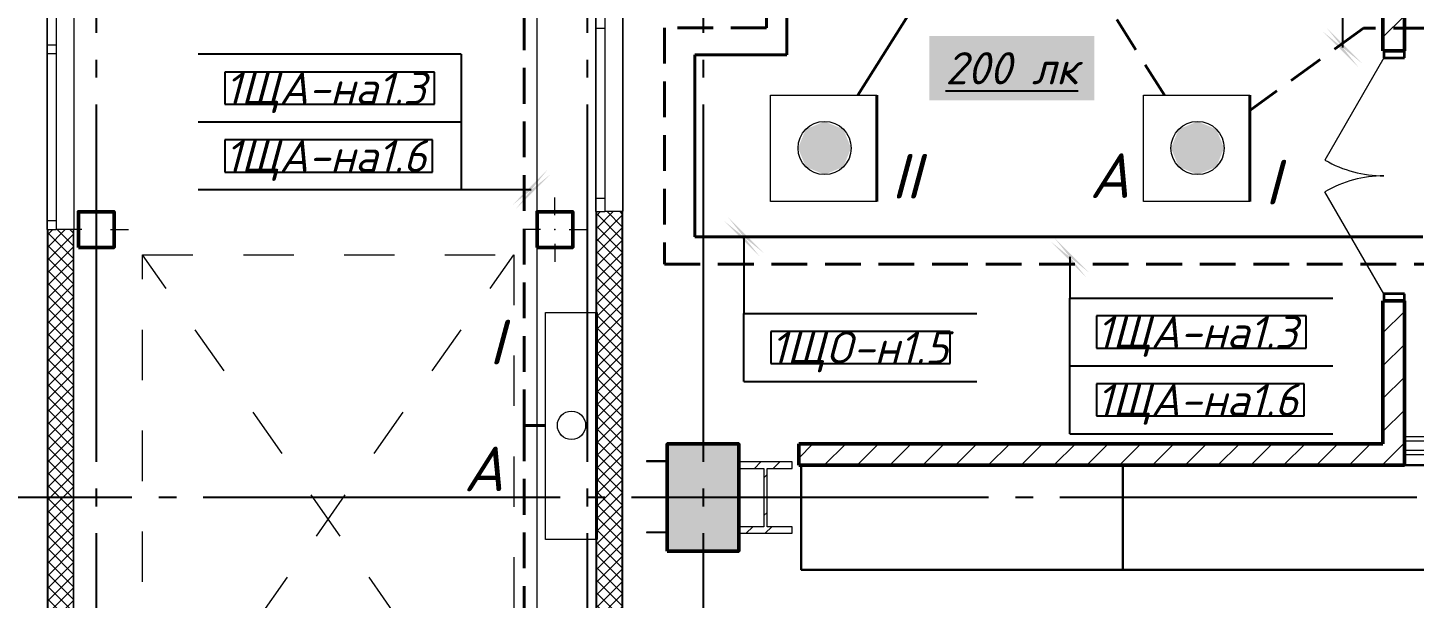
# Model space of a CAD drawing. Header units: millimetres. Extents: x 0 to 1293, y 0 to 420.
# Drawn here: x 60.3 to 138, y 184 to 215.9 of the extents above; entities that cross this region are included whole.
import ezdxf

# ---------------------------------------------------------------- set-up
doc = ezdxf.new("R2010")
doc.units = ezdxf.units.MM
for name, pattern in [('JIS_02_2.0', [3, 2, -1]), ('ГОСТ 2.303 5', [24, 20, -1.5, 1, -1.5]), ('СПКБ-0000-000-АР#001$0$Штриховая', [564.444447, 282.222223, -282.222223])]:
    doc.linetypes.add(name, pattern=pattern)
for name, color, linetype in [('@000', 7, 'Continuous'), ('Viewport1ForCustomObjects_0', 7, 'Continuous'), ('Viewport2ForCustomObjects_0', 7, 'Continuous'), ('СПКБ-0000-000-АР#001$0$Двери ArchiCAD', 7, 'Continuous'), ('СПКБ-0000-000-АР#001$0$Колонны новые', 7, 'Continuous'), ('СПКБ-0000-000-АР#001$0$Колонны существующие', 7, 'Continuous'), ('СПКБ-0000-000-АР#001$0$оборудование ТХ', 253, 'Continuous'), ('СПКБ-0000-000-АР#001$0$Окна ArchiCAD', 7, 'Continuous'), ('СПКБ-0000-000-АР#001$0$Перекрытие новые', 7, 'Continuous'), ('СПКБ-0000-000-АР#001$0$Стены', 7, 'Continuous'), ('Строительные оси', 7, 'Continuous'), ('ЭО_АВАРИЙНОЕ ОСВЕЩЕНИЕ', 7, 'Continuous'), ('ЭО_РАБОЧЕЕ ОСВЕЩЕНИЕ', 7, 'Continuous')]:
    doc.layers.add(name, color=color, linetype=linetype)
for name, color, linetype, lineweight, true_color in [('СПКБ-0000-000-АР#001$0$Двери ArchiCAD_Ном._пера__23', 7, 'Continuous', 35, 0xff6600), ('СПКБ-0000-000-АР#001$0$Двери ArchiCAD_Ном._пера__3', 7, 'Continuous', 18, 0xff6600), ('СПКБ-0000-000-АР#001$0$Двери ArchiCAD_Ном._пера__58', 7, 'Continuous', 50, 0xdf0000), ('СПКБ-0000-000-АР#001$0$Колонны новые_Ном._пера__108', 7, 'Continuous', 13, 0xfd8379), ('СПКБ-0000-000-АР#001$0$Колонны новые_Ном._пера__58', 7, 'Continuous', 50, 0xdf0000), ('СПКБ-0000-000-АР#001$0$Колонны существующие_Ном._пера__102', 7, 'Continuous', 13, 0xcccccc), ('СПКБ-0000-000-АР#001$0$Окна ArchiCAD_Ном._пера__68', 7, 'Continuous', 20, 0xfd4435), ('СПКБ-0000-000-АР#001$0$Стены_Ном._пера__161', 7, 'Continuous', 13, 0xe11606), ('СПКБ-0000-000-АР#001$0$Стены_Ном._пера__58', 7, 'Continuous', 50, 0xdf0000), ('СПКБ-0000-000-АР#001$0$Стены_Ном._пера__68', 7, 'Continuous', 20, 0xfd4435)]:
    doc.layers.add(name, color=color, linetype=linetype, lineweight=lineweight, true_color=true_color)
for name, color, linetype, lineweight in [('СПКБ-0000-000-АР#001$0$Колонны новые_Ном._пера__20', 1, 'Continuous', 20), ('СПКБ-0000-000-АР#001$0$Колонны существующие_Ном._пера__141', 7, 'Continuous', 50), ('СПКБ-0000-000-АР#001$0$Линии_Ном._пера__20', 1, 'Continuous', 20), ('СПКБ-0000-000-АР#001$0$Окна ArchiCAD_Ном._пера__6', 5, 'Continuous', 9), ('СПКБ-0000-000-АР#001$0$Перекрытие новые_Ном._пера__2', 8, 'Continuous', 15), ('СПКБ-0000-000-АР#001$0$Стены_Ном._пера__20', 1, 'Continuous', 20)]:
    doc.layers.add(name, color=color, linetype=linetype, lineweight=lineweight)
doc.styles.add('1.8', font='isocpeui.ttf', dxfattribs={"height": 1.8})
doc.styles.add('2.5', font='isocpeui.ttf')
doc.styles.add('CustomTextStyle167', font='isocpeui.ttf', dxfattribs={"height": 1.8})
doc.styles.add('CustomTextStyle226', font='isocpeui.ttf', dxfattribs={"height": 1.8})
doc.styles.add('CustomTextStyle227', font='isocpeui.ttf', dxfattribs={"height": 1.8})
doc.styles.add('CustomTextStyle228', font='isocpeui.ttf', dxfattribs={"height": 1.8})
doc.styles.add('CustomTextStyle229', font='isocpeui.ttf', dxfattribs={"height": 1.8})
pattern_1 = [(45, (0, 0), (-35.35534, 35.35534), []), (135, (0, 0), (35.35534, 35.35534), [])]
pattern_2 = [(45, (0, 0), (-91.9239, 91.9239), [])]
pattern_3 = [(0, (0, 0), (0, 75), [0, -75])]
pattern_4 = [(45, (0, 0), (-159.099, 159.099), []), (45, (-53.03, 53.03), (-159.099, 159.099), [])]

# ---------------------------------------------------------------- blocks, each defined once
blk = doc.blocks.new('СПКБ-0000-000-АР#001$0$Перекрытие_14', base_point=(-24406.7, 25286.1))
at = {"layer": 'СПКБ-0000-000-АР#001$0$Перекрытие новые_Ном._пера__2', "color": 8, "linetype": 'Continuous', "lineweight": 15, "flags": 128}
blk.add_lwpolyline([(-24406.7, 25286.1), (17886.7, 25286.1), (17886.7, 19190.9), (18207.5, 19191.7), (18218.1, 15055.7), (18468.1, 15055.7), (18468.1, 13655.7), (18218.1, 13655.7), (18247.5, 3579.8), (17892.7, 3578.9), (17892.7, -2534.3), (-24406.7, -2530.3)], close=True, dxfattribs=at)
blk = doc.blocks.new('СПКБ-0000-000-АР#001$0$Окно 19')
at = {"layer": 'СПКБ-0000-000-АР#001$0$Окна ArchiCAD_Ном._пера__6', "color": 5, "linetype": 'Continuous', "lineweight": 9}
for p, q in [((-547, 100), (547, 100)), ((-550, 0), (-475, 0)), ((-475, 0), (-475, -50)), ((-475, 0), (475, 0)), ((475, -50), (475, 0)), ((475, 0), (550, 0)), ((-550, -50), (550, -50)), ((-475, -50), (-550, -50)), ((475, -50), (-475, -50)), ((550, -50), (475, -50))]:
    blk.add_line(p, q, dxfattribs=at)
at = {"layer": 'СПКБ-0000-000-АР#001$0$Окна ArchiCAD_Ном._пера__68', "color": 20, "linetype": 'Continuous', "lineweight": 20, "true_color": 0xfd4435}
for p, q in [((-550, -47), (-550, 0)), ((550, -47), (550, 0)), ((-550, -50), (-550, -47)), ((550, -50), (550, -47))]:
    blk.add_line(p, q, dxfattribs=at)
blk = doc.blocks.new('СПКБ-0000-000-АР#001$0$Стена_2', base_point=(-24406.7, 25306.1))
at = {"layer": 'СПКБ-0000-000-АР#001$0$Стены_Ном._пера__68', "linetype": 'Continuous', "lineweight": 20, "true_color": 0xfd4435}
for points in [[(-24556.7, 5245), (-24553.7, 5245), (-24553.7, 8485.6), (-24556.7, 8485.6)], [(-24406.7, 8488.6), (-24506.7, 8488.6), (-24506.7, 8485.6), (-24409.7, 8485.6), (-24406.7, 8485.6)], [(-24406.7, 8485.6), (-24409.7, 8485.6), (-24409.7, 3955.7), (-24406.7, 3955.7)]]:
    blk.add_hatch(color=20, dxfattribs=at).paths.add_polyline_path(points)
h = blk.add_hatch(dxfattribs=at)
h.set_pattern_fill('СЕТКА_5X5_ДИАГОНАЛЬНАЯ', color=20, style=0, pattern_type=2)
h.set_pattern_definition(pattern_1)
h.paths.add_polyline_path([(-24553.7, 8485.6), (-24553.7, 5242), (-24409.7, 5242), (-24409.7, 8485.6), (-24506.7, 8485.6)])
at = {"layer": 'СПКБ-0000-000-АР#001$0$Стены_Ном._пера__68', "color": 20, "linetype": 'Continuous', "lineweight": 20, "true_color": 0xfd4435}
for p, q in [((-24556.7, 8485.6), (-24553.7, 8485.6)), ((-24553.7, 8485.6), (-24553.7, 5242)), ((-24553.7, 8485.6), (-24506.7, 8485.6)), ((-24506.7, 8488.6), (-24406.7, 8488.6)), ((-24506.7, 8485.6), (-24506.7, 8488.6)), ((-24409.7, 8485.6), (-24506.7, 8485.6)), ((-24409.7, 5242), (-24409.7, 8485.6)), ((-24406.7, 8485.6), (-24406.7, 8488.6))]:
    blk.add_line(p, q, dxfattribs=at)
at = {"layer": 'СПКБ-0000-000-АР#001$0$Стены_Ном._пера__68', "color": 20, "linetype": 'Continuous', "lineweight": 20, "true_color": 0xfd4435, "flags": 128}
for points in [[(-24556.7, 8485.6), (-24556.7, 5245)], [(-24406.7, 3955.7), (-24406.7, 8485.6)]]:
    blk.add_lwpolyline(points, dxfattribs=at)
at = {"layer": 'СПКБ-0000-000-АР#001$0$Окна ArchiCAD', "color": 5, "linetype": 'Continuous', "lineweight": 9, "zscale": 1000, "rotation": 270}
blk.add_blockref('СПКБ-0000-000-АР#001$0$Окно 19', (-24506.7, 9035.6), dxfattribs=at)
blk = doc.blocks.new('СПКБ-0000-000-АР#001$0$Двупольная Дверь 19_5')
at = {"layer": 'СПКБ-0000-000-АР#001$0$Двери ArchiCAD_Ном._пера__23', "color": 30, "linetype": 'Continuous', "lineweight": 35, "true_color": 0xff6600}
for p, q in [((-660, 0), (-700, 0)), ((-700, 0), (-700, -115)), ((-660, -115), (-660, 0)), ((700, 0), (660, 0)), ((660, 0), (660, -115)), ((700, -115), (700, 0)), ((-700, -115), (-660, -115)), ((660, -115), (700, -115))]:
    blk.add_line(p, q, dxfattribs=at)
at = {"layer": 'СПКБ-0000-000-АР#001$0$Двери ArchiCAD_Ном._пера__3', "color": 30, "linetype": 'Continuous', "lineweight": 18, "true_color": 0xff6600}
for p, q in [((-660, 0), (-88.4, 330)), ((660, 0), (88.4, 330))]:
    blk.add_line(p, q, dxfattribs=at)
for centre, start, end in [((-660, 0), 0, 30), ((660, 0), 150, 180)]:
    blk.add_arc(centre, 660, start, end, dxfattribs=at)
at = {"layer": 'СПКБ-0000-000-АР#001$0$Двери ArchiCAD_Ном._пера__58', "color": 12, "linetype": 'Continuous', "lineweight": 50, "true_color": 0xdf0000}
for p, q in [((-700, 5), (-737, 5)), ((-700, 0), (-700, 5)), ((-700, -115), (-700, 0)), ((700, 0), (700, 5)), ((700, 5), (737, 5)), ((700, -115), (700, 0)), ((-700, -115), (-737, -115)), ((700, -115), (737, -115))]:
    blk.add_line(p, q, dxfattribs=at)
blk = doc.blocks.new('СПКБ-0000-000-АР#001$0$Стена_38', base_point=(-20026.9, 17144.7))
at = {"layer": 'СПКБ-0000-000-АР#001$0$Стены_Ном._пера__20', "linetype": 'Continuous', "lineweight": 20}
h = blk.add_hatch(dxfattribs=at)
h.set_pattern_fill('КИРПИЧ_ОБЫКНОВЕННЫЙ', color=1, style=0, pattern_type=2)
h.set_pattern_definition(pattern_2)
h.paths.add_polyline_path([(-20146.9, 17144.7), (-20146.9, 9385.8), (-20141.9, 9385.8), (-20026.9, 9385.8), (-20026.9, 17144.7)])
h = blk.add_hatch(dxfattribs=at)
h.set_pattern_fill('КИРПИЧ_ОБЫКНОВЕННЫЙ', color=1, style=0, pattern_type=2)
h.set_pattern_definition(pattern_2)
h.paths.add_polyline_path([(-20146.9, 7186.2), (-20026.9, 7066.2), (-20026.9, 7985.8), (-20141.9, 7985.8), (-20146.9, 7985.8)])
at = {"layer": 'СПКБ-0000-000-АР#001$0$Стены_Ном._пера__58', "color": 12, "linetype": 'Continuous', "lineweight": 50, "true_color": 0xdf0000}
for p, q in [((-20146.9, 9385.8), (-20146.9, 9422.8)), ((-20026.9, 9385.8), (-20026.9, 9422.8)), ((-20141.9, 9385.8), (-20146.9, 9385.8)), ((-20026.9, 9385.8), (-20141.9, 9385.8)), ((-20146.9, 7985.8), (-20146.9, 7948.8)), ((-20141.9, 7985.8), (-20146.9, 7985.8)), ((-20026.9, 7985.8), (-20141.9, 7985.8)), ((-20026.9, 7985.8), (-20026.9, 7948.8))]:
    blk.add_line(p, q, dxfattribs=at)
at = {"layer": 'СПКБ-0000-000-АР#001$0$Стены_Ном._пера__58', "color": 12, "linetype": 'Continuous', "lineweight": 50, "true_color": 0xdf0000, "flags": 128}
for points in [[(-20146.9, 17144.7), (-20146.9, 9385.8)], [(-20026.9, 9385.8), (-20026.9, 17144.7)], [(-20146.9, 7985.8), (-20146.9, 7186.2)], [(-20026.9, 7066.2), (-20026.9, 7985.8)]]:
    blk.add_lwpolyline(points, dxfattribs=at)
at = {"layer": 'СПКБ-0000-000-АР#001$0$Двери ArchiCAD', "color": 21, "linetype": 'Continuous', "lineweight": 18, "true_color": 0xff9955, "zscale": 1000, "rotation": 90}
blk.add_blockref('СПКБ-0000-000-АР#001$0$Двупольная Дверь 19_5', (-20141.9, 8685.8), dxfattribs=at)
blk = doc.blocks.new('СПКБ-0000-000-АР#001$0$Стена_45', base_point=(-20026.9, 7186.2))
at = {"layer": 'СПКБ-0000-000-АР#001$0$Стены_Ном._пера__20', "linetype": 'Continuous', "lineweight": 20}
h = blk.add_hatch(dxfattribs=at)
h.set_pattern_fill('КИРПИЧ_ОБЫКНОВЕННЫЙ', color=1, style=0, pattern_type=2)
h.set_pattern_definition(pattern_2)
h.paths.add_polyline_path([(-20146.9, 7186.2), (-23420.9, 7186.2), (-23420.9, 7066.2), (-20026.9, 7066.2)])
at = {"layer": 'СПКБ-0000-000-АР#001$0$Стены_Ном._пера__58', "color": 12, "linetype": 'Continuous', "lineweight": 50, "true_color": 0xdf0000, "flags": 128}
for points in [[(-20146.9, 7186.2), (-23420.9, 7186.2)], [(-23420.9, 7186.2), (-23420.9, 7066.2)], [(-23420.9, 7066.2), (-20026.9, 7066.2)]]:
    blk.add_lwpolyline(points, dxfattribs=at)
blk = doc.blocks.new('СПКБ-0000-000-АР#001$0$Ворота Гаражные Подъемные 19')
at = {"layer": 'СПКБ-0000-000-АР#001$0$Двери ArchiCAD_Ном._пера__23', "color": 30, "linetype": 'Continuous', "lineweight": 35, "true_color": 0xff6600}
for p, q in [((-1090, 150), (-1090, 250)), ((-1090, 250), (-1040, 250)), ((-1040, 250), (-1040, 150)), ((1040, 250), (1090, 250)), ((1040, 150), (1040, 250)), ((1090, 250), (1090, 150)), ((-1040, 150), (-1090, 150)), ((1090, 150), (1040, 150))]:
    blk.add_line(p, q, dxfattribs=at)
at = {"layer": 'СПКБ-0000-000-АР#001$0$Двери ArchiCAD_Ном._пера__3', "color": 30, "linetype": 'СПКБ-0000-000-АР#001$0$Штриховая', "lineweight": 18, "true_color": 0xff6600}
for p, q in [((1040, 3150), (-1040, 3150)), ((-1040, 3150), (-1040, 190)), ((-1040, 190), (1040, 3150)), ((1040, 190), (-1040, 3150)), ((1040, 190), (1040, 3150))]:
    blk.add_line(p, q, dxfattribs=at)
at = {"layer": 'СПКБ-0000-000-АР#001$0$Двери ArchiCAD_Ном._пера__3', "color": 30, "linetype": 'Continuous', "lineweight": 18, "true_color": 0xff6600}
for p, q in [((-1040, 150), (183.8, 150)), ((291, -250), (983.8, 150)), ((983.8, 150), (1040, 150))]:
    blk.add_line(p, q, dxfattribs=at)
blk.add_arc((983.8, 150), 800, 180, 210, dxfattribs=at)
blk = doc.blocks.new('СПКБ-0000-000-АР#001$0$Стена_47', base_point=(-24406.7, 5245))
at = {"layer": 'СПКБ-0000-000-АР#001$0$Стены_Ном._пера__68', "linetype": 'Continuous', "lineweight": 20, "true_color": 0xfd4435}
h = blk.add_hatch(dxfattribs=at)
h.set_pattern_fill('СЕТКА_5X5_ДИАГОНАЛЬНАЯ', color=20, style=0, pattern_type=2)
h.set_pattern_definition(pattern_1)
h.paths.add_polyline_path([(-27628.9, 5098), (-27106.9, 5098), (-27106.9, 5242), (-27484.9, 5242)])
for points in [[(-27481.9, 5245), (-27484.9, 5242), (-27106.9, 5242), (-27106.9, 5245)], [(-27106.9, 5245), (-27106.9, 5242), (-27106.9, 5095), (-27103.9, 5095), (-27103.9, 5245)], [(-25009.9, 5245), (-25009.9, 5095), (-25006.9, 5095), (-25006.9, 5242), (-25006.9, 5245)], [(-25006.9, 5245), (-25006.9, 5242), (-24556.7, 5242), (-24556.7, 5245)], [(-27628.9, 5098), (-27631.9, 5095), (-27106.9, 5095), (-27106.9, 5098)], [(-25006.9, 5095), (-24556.7, 5095), (-24556.7, 5098), (-25006.9, 5098)]]:
    blk.add_hatch(color=20, dxfattribs=at).paths.add_polyline_path(points)
h = blk.add_hatch(dxfattribs=at)
h.set_pattern_fill('СЕТКА_5X5_ДИАГОНАЛЬНАЯ', color=20, style=0, pattern_type=2)
h.set_pattern_definition(pattern_1)
h.paths.add_polyline_path([(-24556.7, 5242), (-25006.9, 5242), (-25006.9, 5098), (-24556.7, 5098)])
at = {"layer": 'СПКБ-0000-000-АР#001$0$Стены_Ном._пера__68', "color": 20, "linetype": 'Continuous', "lineweight": 20, "true_color": 0xfd4435}
for p, q in [((-27106.9, 5242), (-27484.9, 5242)), ((-27106.9, 5245), (-27103.9, 5245)), ((-27106.9, 5242), (-27106.9, 5095)), ((-27103.9, 5095), (-27103.9, 5245)), ((-25009.9, 5095), (-25009.9, 5245)), ((-25006.9, 5245), (-25009.9, 5245)), ((-24556.7, 5242), (-25006.9, 5242)), ((-25006.9, 5242), (-25006.9, 5095)), ((-27628.9, 5098), (-27106.9, 5098)), ((-27106.9, 5095), (-27103.9, 5095)), ((-25006.9, 5095), (-25009.9, 5095)), ((-25006.9, 5098), (-24556.7, 5098))]:
    blk.add_line(p, q, dxfattribs=at)
at = {"layer": 'СПКБ-0000-000-АР#001$0$Стены_Ном._пера__68', "color": 20, "linetype": 'Continuous', "lineweight": 20, "true_color": 0xfd4435, "flags": 128}
for points in [[(-27106.9, 5245), (-27481.9, 5245)], [(-24556.7, 5245), (-25006.9, 5245)], [(-27631.9, 5095), (-27106.9, 5095)], [(-25006.9, 5095), (-24556.7, 5095)]]:
    blk.add_lwpolyline(points, dxfattribs=at)
at = {"layer": 'СПКБ-0000-000-АР#001$0$Двери ArchiCAD', "color": 21, "linetype": 'Continuous', "lineweight": 18, "true_color": 0xff9955, "xscale": -1, "zscale": 1000}
blk.add_blockref('СПКБ-0000-000-АР#001$0$Ворота Гаражные Подъемные 19', (-26056.9, 5095), dxfattribs=at)
blk = doc.blocks.new('СПКБ-0000-000-АР#001$0$Горизонтальное Многостворчатое Окно 19')
at = {"layer": 'СПКБ-0000-000-АР#001$0$Окна ArchiCAD_Ном._пера__6', "color": 5, "linetype": 'Continuous', "lineweight": 9}
for p, q in [((-1497, 100), (1497, 100)), ((-1500, 0), (-1450, 0)), ((-1500, -47), (-1500, 0)), ((-1450, 0), (-1450, -50)), ((-1450, 0), (-516.7, 0)), ((-516.7, -50), (-516.7, 0)), ((-516.7, 0), (-491.7, 0)), ((-491.7, 0), (-466.7, 0)), ((-466.7, 0), (-466.7, -50)), ((-466.7, 0), (466.7, 0)), ((466.7, -50), (466.7, 0)), ((466.7, 0), (491.7, 0)), ((491.7, 0), (516.7, 0)), ((516.7, 0), (516.7, -50)), ((516.7, 0), (1450, 0)), ((1450, -50), (1450, 0)), ((1450, 0), (1500, 0)), ((1500, -47), (1500, 0)), ((-1500, -50), (-1500, -47)), ((-1500, -50), (1500, -50)), ((-1450, -50), (-1500, -50)), ((-516.7, -50), (-1450, -50)), ((-491.7, -50), (-516.7, -50)), ((-466.7, -50), (-491.7, -50)), ((466.7, -50), (-466.7, -50)), ((491.7, -50), (466.7, -50)), ((516.7, -50), (491.7, -50)), ((1450, -50), (516.7, -50)), ((1500, -50), (1450, -50)), ((1500, -50), (1500, -47))]:
    blk.add_line(p, q, dxfattribs=at)
blk = doc.blocks.new('СПКБ-0000-000-АР#001$0$Стена_48', base_point=(-27481.9, 5245))
at = {"layer": 'СПКБ-0000-000-АР#001$0$Стены_Ном._пера__68', "linetype": 'Continuous', "lineweight": 20, "true_color": 0xfd4435}
for points in [[(-27631.9, 5095), (-27628.9, 5098), (-27628.9, 8385.6), (-27631.9, 8385.6)], [(-27481.9, 8385.6), (-27481.9, 8388.6), (-27581.9, 8388.6), (-27581.9, 8385.6), (-27484.9, 8385.6)], [(-27481.9, 8385.6), (-27484.9, 8385.6), (-27484.9, 5242), (-27481.9, 5245)]]:
    blk.add_hatch(color=20, dxfattribs=at).paths.add_polyline_path(points)
h = blk.add_hatch(dxfattribs=at)
h.set_pattern_fill('СЕТКА_5X5_ДИАГОНАЛЬНАЯ', color=20, style=0, pattern_type=2)
h.set_pattern_definition(pattern_1)
h.paths.add_polyline_path([(-27628.9, 8385.6), (-27628.9, 5098), (-27484.9, 5242), (-27484.9, 8385.6), (-27581.9, 8385.6)])
at = {"layer": 'СПКБ-0000-000-АР#001$0$Стены_Ном._пера__68', "color": 20, "linetype": 'Continuous', "lineweight": 20, "true_color": 0xfd4435}
for p, q in [((-27631.9, 8385.6), (-27628.9, 8385.6)), ((-27628.9, 8385.6), (-27628.9, 5098)), ((-27628.9, 8385.6), (-27581.9, 8385.6)), ((-27581.9, 8388.6), (-27481.9, 8388.6)), ((-27581.9, 8385.6), (-27581.9, 8388.6)), ((-27484.9, 8385.6), (-27581.9, 8385.6)), ((-27484.9, 5242), (-27484.9, 8385.6)), ((-27481.9, 8385.6), (-27481.9, 8388.6))]:
    blk.add_line(p, q, dxfattribs=at)
at = {"layer": 'СПКБ-0000-000-АР#001$0$Стены_Ном._пера__68', "color": 20, "linetype": 'Continuous', "lineweight": 20, "true_color": 0xfd4435, "flags": 128}
for points in [[(-27631.9, 8385.6), (-27631.9, 5095)], [(-27481.9, 5245), (-27481.9, 8385.6)]]:
    blk.add_lwpolyline(points, dxfattribs=at)
at = {"layer": 'СПКБ-0000-000-АР#001$0$Окна ArchiCAD_Ном._пера__6', "color": 5, "linetype": 'Continuous', "lineweight": 9, "zscale": 1000, "rotation": 270}
blk.add_blockref('СПКБ-0000-000-АР#001$0$Горизонтальное Многостворчатое Окно 19', (-27581.9, 9885.6), dxfattribs=at)
blk = doc.blocks.new('СПКБ-0000-000-АР#001$0$Стена_140', base_point=(-18481.9, 7226.2))
at = {"layer": 'СПКБ-0000-000-АР#001$0$Стены_Ном._пера__161', "linetype": 'Continuous', "lineweight": 13, "true_color": 0xe11606}
h = blk.add_hatch(dxfattribs=at)
h.set_pattern_fill('ГИПС', color=12, style=0, pattern_type=2)
h.set_pattern_definition(pattern_3)
h.paths.add_polyline_path([(-18481.9, 7226.2), (-20026.9, 7226.2), (-20026.9, 7201.2), (-18456.9, 7201.2)])
h = blk.add_hatch(dxfattribs=at)
h.set_pattern_fill('ГИПС', color=12, style=0, pattern_type=2)
h.set_pattern_definition(pattern_3)
h.paths.add_polyline_path([(-20026.9, 7126.2), (-18381.9, 7126.2), (-18406.9, 7151.2), (-20026.9, 7151.2)])
at = {"layer": 'СПКБ-0000-000-АР#001$0$Стены_Ном._пера__161', "color": 12, "linetype": 'Continuous', "lineweight": 13, "true_color": 0xe11606}
for p, q in [((-18456.9, 7201.2), (-20026.9, 7201.2)), ((-20026.9, 7151.2), (-18406.9, 7151.2))]:
    blk.add_line(p, q, dxfattribs=at)
at = {"layer": 'СПКБ-0000-000-АР#001$0$Стены_Ном._пера__161', "color": 12, "linetype": 'Continuous', "lineweight": 13, "true_color": 0xe11606, "flags": 128}
for points in [[(-18481.9, 7226.2), (-20026.9, 7226.2)], [(-20026.9, 7226.2), (-20026.9, 7126.2)], [(-20026.9, 7126.2), (-18381.9, 7126.2)]]:
    blk.add_lwpolyline(points, dxfattribs=at)
blk = doc.blocks.new('СПКБ-0000-000-АР#001$0$Колонна_10', base_point=(-23956.9, 6885.7))
at = {"layer": 'СПКБ-0000-000-АР#001$0$Колонны существующие_Ном._пера__102', "linetype": 'Continuous', "lineweight": 13, "true_color": 0xcccccc}
blk.add_hatch(color=254, dxfattribs=at).paths.add_polyline_path([(-24156.9, 6585.7), (-23756.9, 6585.7), (-23756.9, 7185.7), (-24156.9, 7185.7)])
at = {"layer": 'СПКБ-0000-000-АР#001$0$Колонны существующие_Ном._пера__141', "color": 7, "linetype": 'Continuous', "lineweight": 50, "flags": 128}
blk.add_lwpolyline([(-24156.9, 6585.7), (-23756.9, 6585.7), (-23756.9, 7185.7), (-24156.9, 7185.7)], close=True, dxfattribs=at)
blk = doc.blocks.new('СПКБ-0000-000-АР#001$0$Колонна_59', base_point=(-23606.9, 6885.7))
at = {"layer": 'СПКБ-0000-000-АР#001$0$Колонны новые_Ном._пера__108', "linetype": 'Continuous', "lineweight": 13, "true_color": 0xfd8379}
h = blk.add_hatch(dxfattribs=at)
h.set_pattern_fill('СТАЛЬ', color=11, style=0, pattern_type=2)
h.set_pattern_definition(pattern_4)
h.paths.add_polyline_path([(-23756.9, 6685.7), (-23456.9, 6685.7), (-23456.9, 6722.4), (-23598.1, 6722.4), (-23598.1, 7049.1), (-23456.9, 7049.1), (-23456.9, 7085.7), (-23756.9, 7085.7), (-23756.9, 7049.1), (-23615.6, 7049.1), (-23615.6, 6722.4), (-23756.9, 6722.4)])
at = {"layer": 'СПКБ-0000-000-АР#001$0$Колонны новые_Ном._пера__20', "color": 1, "linetype": 'Continuous', "lineweight": 20}
for p, q in [((-23456.9, 7085.7), (-23756.9, 7085.7)), ((-23756.9, 7085.7), (-23756.9, 7049.1)), ((-23456.9, 7049.1), (-23456.9, 7085.7)), ((-23756.9, 7049.1), (-23615.6, 7049.1)), ((-23615.6, 7049.1), (-23615.6, 6722.4)), ((-23598.1, 6722.4), (-23598.1, 7049.1)), ((-23598.1, 7049.1), (-23456.9, 7049.1)), ((-23615.6, 6722.4), (-23756.9, 6722.4)), ((-23756.9, 6722.4), (-23756.9, 6685.7)), ((-23756.9, 6685.7), (-23456.9, 6685.7)), ((-23456.9, 6722.4), (-23598.1, 6722.4)), ((-23456.9, 6685.7), (-23456.9, 6722.4))]:
    blk.add_line(p, q, dxfattribs=at)
blk = doc.blocks.new('СПКБ-0000-000-АР#001$0$Колонна_60', base_point=(-24213.9, 6690.3))
at = {"layer": 'СПКБ-0000-000-АР#001$0$Колонны новые_Ном._пера__108', "linetype": 'Continuous', "lineweight": 13, "true_color": 0xfd8379}
h = blk.add_hatch(dxfattribs=at)
h.set_pattern_fill('СТАЛЬ', color=11, style=0, pattern_type=2)
h.set_pattern_definition(pattern_4)
h.paths.add_polyline_path([(-24272.8, 7090.3), (-24272.8, 7088.3), (-24159.8, 7088.3), (-24159.8, 6692.3), (-24272.8, 6692.3), (-24272.8, 6690.3), (-24159.8, 6690.3), (-24157.8, 6690.3), (-24157.8, 6692.3), (-24157.8, 7088.3), (-24157.8, 7090.3), (-24159.8, 7090.3)])
at = {"layer": 'СПКБ-0000-000-АР#001$0$Колонны новые_Ном._пера__20', "color": 1, "linetype": 'Continuous', "lineweight": 20}
for p, q in [((-24272.8, 7090.3), (-24272.8, 7088.3)), ((-24159.8, 7090.3), (-24272.8, 7090.3)), ((-24272.8, 7088.3), (-24159.8, 7088.3)), ((-24157.8, 7090.3), (-24159.8, 7090.3)), ((-24159.8, 7088.3), (-24159.8, 6692.3)), ((-24157.8, 7088.3), (-24157.8, 7090.3)), ((-24157.8, 6692.3), (-24157.8, 7088.3)), ((-24159.8, 6692.3), (-24272.8, 6692.3)), ((-24272.8, 6692.3), (-24272.8, 6690.3)), ((-24272.8, 6690.3), (-24159.8, 6690.3)), ((-24159.8, 6690.3), (-24157.8, 6690.3)), ((-24157.8, 6690.3), (-24157.8, 6692.3))]:
    blk.add_line(p, q, dxfattribs=at)
blk = doc.blocks.new('СПКБ-0000-000-АР#001$0$Колонна_122', base_point=(-27356.9, 8385.6))
at = {"layer": 'СПКБ-0000-000-АР#001$0$Колонны новые_Ном._пера__20', "color": 1, "linetype": 'Continuous', "lineweight": 20}
for p, q in [((-27356.9, 8465.6), (-27356.9, 8565.6)), ((-27436.9, 8385.6), (-27536.9, 8385.6)), ((-27276.9, 8385.6), (-27176.9, 8385.6)), ((-27356.9, 8305.6), (-27356.9, 8205.6))]:
    blk.add_line(p, q, dxfattribs=at)
blk.add_point((-27356.9, 8385.6), dxfattribs=at)
at = {"layer": 'СПКБ-0000-000-АР#001$0$Колонны новые_Ном._пера__58', "color": 12, "linetype": 'Continuous', "lineweight": 50, "true_color": 0xdf0000, "flags": 128}
blk.add_lwpolyline([(-27456.9, 8285.6), (-27256.9, 8285.6), (-27256.9, 8485.6), (-27456.9, 8485.6)], close=True, dxfattribs=at)
blk = doc.blocks.new('СПКБ-0000-000-АР#001$0$Колонна_127', base_point=(-24786.9, 8385.6))
at = {"layer": 'СПКБ-0000-000-АР#001$0$Колонны новые_Ном._пера__20', "color": 1, "linetype": 'Continuous', "lineweight": 20}
for p, q in [((-24786.9, 8465.6), (-24786.9, 8565.6)), ((-24866.9, 8385.6), (-24966.9, 8385.6)), ((-24706.9, 8385.6), (-24606.9, 8385.6)), ((-24786.9, 8305.6), (-24786.9, 8205.6))]:
    blk.add_line(p, q, dxfattribs=at)
blk.add_point((-24786.9, 8385.6), dxfattribs=at)
at = {"layer": 'СПКБ-0000-000-АР#001$0$Колонны новые_Ном._пера__58', "color": 12, "linetype": 'Continuous', "lineweight": 50, "true_color": 0xdf0000, "flags": 128}
blk.add_lwpolyline([(-24886.9, 8285.6), (-24686.9, 8285.6), (-24686.9, 8485.6), (-24886.9, 8485.6)], close=True, dxfattribs=at)
blk = doc.blocks.new('*E595')
at = {"layer": 'СПКБ-0000-000-АР#001$0$Линии_Ном._пера__20', "color": 1, "linetype": 'Continuous', "lineweight": 20}
for p, q in [((27.45, 105.498), (27.45, 170)), ((27.45, 135.498), (27.45, 163.498))]:
    blk.add_line(p, q, dxfattribs=at)
at = {"layer": 'СПКБ-0000-000-АР#001$0$оборудование ТХ', "lineweight": 30}
for points in [[(60.272, 115.459), (42.255, 115.459), (42.255, 121.304), (60.272, 121.304)], [(78.289, 115.459), (60.272, 115.459), (60.272, 121.304), (78.289, 121.304)]]:
    blk.add_lwpolyline(points, close=True, dxfattribs=at)
at = {"layer": 'СПКБ-0000-000-АР#001$0$Колонны новые', "color": 12, "lineweight": 50, "true_color": 0xdf0000, "xscale": 0.01, "yscale": 0.01, "zscale": 0.01}
for name, p in [('СПКБ-0000-000-АР#001$0$Колонна_122', (2.75, 134.498)), ('СПКБ-0000-000-АР#001$0$Колонна_127', (28.45, 134.498))]:
    blk.add_blockref(name, p, dxfattribs=at)
at = {"layer": 'СПКБ-0000-000-АР#001$0$Колонны новые', "color": 1, "lineweight": 20, "xscale": 0.01, "yscale": 0.01, "zscale": 0.01}
for name, p in [('СПКБ-0000-000-АР#001$0$Колонна_60', (34.179, 117.546)), ('СПКБ-0000-000-АР#001$0$Колонна_59', (40.25, 119.5))]:
    blk.add_blockref(name, p, dxfattribs=at)
at = {"layer": 'СПКБ-0000-000-АР#001$0$Колонны существующие', "color": 7, "lineweight": 50, "xscale": 0.01, "yscale": 0.01, "zscale": 0.01}
blk.add_blockref('СПКБ-0000-000-АР#001$0$Колонна_10', (36.75, 119.5), dxfattribs=at)
at = {"layer": 'СПКБ-0000-000-АР#001$0$Перекрытие новые', "color": 8, "linetype": 'Continuous', "lineweight": 15, "xscale": 0.01, "yscale": 0.01, "zscale": 0.01}
blk.add_blockref('СПКБ-0000-000-АР#001$0$Перекрытие_14', (32.251, 303.504), dxfattribs=at)
at = {"layer": 'СПКБ-0000-000-АР#001$0$Стены', "color": 20, "lineweight": 20, "true_color": 0xfd4435, "xscale": 0.01, "yscale": 0.01, "zscale": 0.01}
for name, p in [('СПКБ-0000-000-АР#001$0$Стена_2', (32.251, 303.704)), ('СПКБ-0000-000-АР#001$0$Стена_48', (1.5, 103.092)), ('СПКБ-0000-000-АР#001$0$Стена_47', (32.251, 103.092))]:
    blk.add_blockref(name, p, dxfattribs=at)
at = {"layer": 'СПКБ-0000-000-АР#001$0$Стены', "color": 12, "lineweight": 50, "true_color": 0xdf0000, "xscale": 0.01, "yscale": 0.01, "zscale": 0.01}
for name, p in [('СПКБ-0000-000-АР#001$0$Стена_38', (76.05, 222.09)), ('СПКБ-0000-000-АР#001$0$Стена_45', (76.05, 122.504))]:
    blk.add_blockref(name, p, dxfattribs=at)
at = {"layer": 'СПКБ-0000-000-АР#001$0$Стены', "color": 12, "lineweight": 13, "true_color": 0xe11606, "xscale": 0.01, "yscale": 0.01, "zscale": 0.01}
blk.add_blockref('СПКБ-0000-000-АР#001$0$Стена_140', (91.5, 122.904), dxfattribs=at)
blk = doc.blocks.new('*E596')
at = {"layer": 'Строительные оси', "color": 3, "linetype": 'ГОСТ 2.303 5', "lineweight": 25}
for p, q in [((24.187, 318), (24.187, 14)), ((51.688, 318), (51.688, 14)), ((58.188, 318), (58.188, 14)), ((578.188, 128), (14.188, 128))]:
    blk.add_line(p, q, dxfattribs=at)
at = {"layer": 'ЭО_АВАРИЙНОЕ ОСВЕЩЕНИЕ', "color": 1, "linetype": 'JIS_02_2.0', "lineweight": 40}
for p, q in [((48.158, 132.04), (48.158, 177.184)), ((84.037, 150.518), (66.881, 177.78)), ((61.754, 161.636), (61.754, 154.282)), ((61.754, 154.282), (56.027, 154.282)), ((56.027, 154.282), (56.027, 141.067)), ((95.201, 154.263), (88.823, 149.668)), ((98.869, 154.263), (95.201, 154.263)), ((56.027, 141.067), (99.863, 141.067)), ((49.369, 132.04), (48.158, 132.04)), ((48.158, 132.04), (48.158, 107.509))]:
    blk.add_line(p, q, dxfattribs=at)
at = {"layer": 'ЭО_АВАРИЙНОЕ ОСВЕЩЕНИЕ', "color": 7, "lineweight": 0}
for p, q in [((82.873, 144.568), (82.873, 150.518)), ((82.873, 150.518), (88.823, 150.518)), ((88.823, 144.568), (82.873, 144.568)), ((49.369, 125.658), (49.369, 138.348)), ((49.369, 138.348), (52.219, 138.348)), ((52.219, 125.658), (49.369, 125.658))]:
    blk.add_line(p, q, dxfattribs=at)
at = {"layer": 'ЭО_АВАРИЙНОЕ ОСВЕЩЕНИЕ', "color": 1, "lineweight": 40}
for p, q in [((88.823, 150.518), (88.823, 144.568)), ((52.219, 138.348), (52.219, 125.658))]:
    blk.add_line(p, q, dxfattribs=at)
at = {"layer": 'ЭО_АВАРИЙНОЕ ОСВЕЩЕНИЕ', "color": 7, "lineweight": 0}
for centre, radius in [((85.898, 147.56), 1.488), ((50.818, 132.04), 0.793)]:
    blk.add_circle(centre, radius, dxfattribs=at)
at = {"layer": 'ЭО_АВАРИЙНОЕ ОСВЕЩЕНИЕ', "color": 1, "lineweight": 0}
for points in [[(84.846, 148.612), (84.41, 147.56), (87.385, 147.56)], [(85.898, 149.048), (84.846, 148.612), (86.95, 148.612)], [(84.846, 148.612), (86.95, 148.612), (87.385, 147.56)], [(84.41, 147.56), (84.846, 146.508), (86.95, 146.508)], [(84.41, 147.56), (87.385, 147.56), (86.95, 146.508)], [(84.846, 146.508), (86.95, 146.508), (85.898, 146.073)]]:
    blk.add_solid(points, dxfattribs=at)
at = {"layer": 'ЭО_РАБОЧЕЕ ОСВЕЩЕНИЕ', "color": 5, "lineweight": 40}
for p, q in [((84.015, 177.78), (66.86, 150.518)), ((62.885, 152.776), (62.885, 162.935)), ((57.734, 142.593), (57.734, 152.776)), ((57.734, 152.776), (62.885, 152.776)), ((67.924, 150.518), (67.924, 144.568)), ((98.528, 142.593), (57.734, 142.593))]:
    blk.add_line(p, q, dxfattribs=at)
at = {"layer": 'ЭО_РАБОЧЕЕ ОСВЕЩЕНИЕ', "color": 7, "lineweight": 0}
for p, q in [((61.974, 144.568), (61.974, 150.518)), ((61.974, 150.518), (67.924, 150.518)), ((67.924, 144.568), (61.974, 144.568))]:
    blk.add_line(p, q, dxfattribs=at)
blk.add_circle((64.999, 147.56), 1.488, dxfattribs=at)
at = {"layer": 'ЭО_РАБОЧЕЕ ОСВЕЩЕНИЕ', "color": 5, "lineweight": 0}
for points in [[(63.947, 148.612), (63.511, 147.56), (66.486, 147.56)], [(64.999, 149.048), (63.947, 148.612), (66.05, 148.612)], [(63.947, 148.612), (66.05, 148.612), (66.486, 147.56)], [(63.511, 147.56), (63.947, 146.508), (66.05, 146.508)], [(63.511, 147.56), (66.486, 147.56), (66.05, 146.508)], [(63.947, 146.508), (66.05, 146.508), (64.999, 146.073)]]:
    blk.add_solid(points, dxfattribs=at)
blk = doc.blocks.new('CustomObjectsInViewport1_0')
at = {"layer": 'ЭО_АВАРИЙНОЕ ОСВЕЩЕНИЕ'}
for p, q in [((134.03, 214.763), (134.03, 221.508)), ((84.642, 214.399), (69.902, 214.399)), ((84.642, 214.399), (84.642, 206.799)), ((84.642, 210.599), (69.902, 210.599)), ((84.642, 206.799), (69.902, 206.799)), ((88.558, 206.799), (84.642, 206.799)), ((118.737, 203.05), (118.737, 200.75)), ((118.737, 200.75), (133.477, 200.75)), ((118.737, 193.15), (118.737, 200.75)), ((118.737, 196.95), (133.477, 196.95)), ((118.737, 193.15), (133.477, 193.15))]:
    blk.add_line(p, q, dxfattribs=at)
at = {"layer": 'ЭО_АВАРИЙНОЕ ОСВЕЩЕНИЕ', "color": 7, "true_color": 0xffffff}
for p, q in [((83.142, 213.399), (71.402, 213.399)), ((71.402, 213.399), (71.402, 211.599)), ((83.142, 211.599), (83.142, 213.399)), ((71.402, 211.599), (83.142, 211.599)), ((71.402, 211.599), (71.402, 211.599)), ((83.037, 209.599), (71.402, 209.599)), ((71.402, 209.599), (71.402, 207.799)), ((83.037, 207.799), (83.037, 209.599)), ((71.402, 207.799), (83.037, 207.799)), ((71.402, 207.799), (71.402, 207.799)), ((131.977, 199.75), (120.237, 199.75)), ((120.237, 199.75), (120.237, 197.95)), ((131.977, 197.95), (131.977, 199.75)), ((120.237, 197.95), (131.977, 197.95)), ((120.237, 197.95), (120.237, 197.95)), ((131.872, 195.95), (120.237, 195.95)), ((120.237, 195.95), (120.237, 194.15)), ((131.872, 194.15), (131.872, 195.95)), ((120.237, 194.15), (131.872, 194.15)), ((120.237, 194.15), (120.237, 194.15))]:
    blk.add_line(p, q, dxfattribs=at)
at = {"layer": 'ЭО_АВАРИЙНОЕ ОСВЕЩЕНИЕ'}
for points in [[(132.924, 215.657), (134.924, 213.657), (135.136, 213.869), (133.136, 215.869)], [(87.664, 205.693), (89.664, 207.693), (89.452, 207.906), (87.452, 205.906)], [(119.843, 202.156), (117.843, 204.156), (117.631, 203.944), (119.631, 201.944)]]:
    blk.add_solid(points, dxfattribs=at)
at = {"layer": 'ЭО_РАБОЧЕЕ ОСВЕЩЕНИЕ'}
for p, q in [((100.481, 204.169), (100.481, 199.886)), ((100.481, 199.886), (113.533, 199.886)), ((100.481, 196.086), (100.481, 199.886)), ((100.481, 196.086), (113.533, 196.086))]:
    blk.add_line(p, q, dxfattribs=at)
at = {"layer": 'ЭО_РАБОЧЕЕ ОСВЕЩЕНИЕ', "color": 7, "true_color": 0xffffff}
for p, q in [((112.033, 198.886), (101.981, 198.886)), ((101.981, 198.886), (101.981, 197.086)), ((112.033, 197.086), (112.033, 198.886)), ((101.981, 197.086), (112.033, 197.086)), ((101.981, 197.086), (101.981, 197.086))]:
    blk.add_line(p, q, dxfattribs=at)
at = {"layer": 'ЭО_РАБОЧЕЕ ОСВЕЩЕНИЕ'}
blk.add_solid([(101.587, 203.275), (99.587, 205.275), (99.375, 205.063), (101.375, 203.063)], dxfattribs=at)
at = {"layer": 'ЭО_АВАРИЙНОЕ ОСВЕЩЕНИЕ'}
for s, style, p in [('1ЩА-на1.3', 'CustomTextStyle228', (71.402, 211.599)), ('1ЩА-на1.6', 'CustomTextStyle229', (71.402, 207.799)), ('1ЩА-на1.3', 'CustomTextStyle226', (120.237, 197.95)), ('1ЩА-на1.6', 'CustomTextStyle227', (120.237, 194.15))]:
    blk.add_text(s, height=1.8, dxfattribs=dict(at, style=style)).set_placement(p)
at = {"layer": 'ЭО_РАБОЧЕЕ ОСВЕЩЕНИЕ', "style": 'CustomTextStyle167'}
blk.add_text('1ЩO-н1.5', height=1.8, dxfattribs=at).set_placement((101.981, 197.086))

msp = doc.modelspace()

# ---------------------------------------------------------------- block references
at = {"layer": '@000', "color": 1, "linetype": 'JIS_02_2.0', "lineweight": 40}
msp.add_blockref('*E595', (61.438, 70.086), dxfattribs=at)
at = {"layer": 'Viewport1ForCustomObjects_0'}
msp.add_blockref('CustomObjectsInViewport1_0', (0, 0), dxfattribs=at)
at = {"layer": 'Viewport2ForCustomObjects_0'}
msp.add_blockref('*E596', (40, 61.586), dxfattribs=at)

# ---------------------------------------------------------------- texts
at = {"layer": 'ЭО_АВАРИЙНОЕ ОСВЕЩЕНИЕ', "color": 1, "char_height": 2.5, "attachment_point": 5, "style": '2.5'}
for insert in [(120.968, 207.601), (85.899, 191.189)]:
    msp.add_mtext('А', dxfattribs=dict(at, insert=insert))
at = {"layer": 'ЭО_АВАРИЙНОЕ ОСВЕЩЕНИЕ', "char_height": 2.5, "attachment_point": 5, "style": '2.5'}
for insert in [(130.084, 207.241), (86.601, 198.288)]:
    msp.add_mtext('I', dxfattribs=dict(at, insert=insert))
at = {"layer": 'ЭО_РАБОЧЕЕ ОСВЕЩЕНИЕ', "insert": (115.49, 213.613), "char_height": 1.8, "attachment_point": 5, "style": '1.8', "bg_fill": 1, "box_fill_scale": 1.5, "bg_fill_color": 7, "bg_fill_true_color": 16777215, "bg_fill_transparency": 0}
msp.add_mtext('{\\L200 лк}', dxfattribs=at)
at = {"layer": 'ЭО_РАБОЧЕЕ ОСВЕЩЕНИЕ', "insert": (109.555, 207.57), "char_height": 2.5, "attachment_point": 5, "style": '2.5'}
msp.add_mtext('II', dxfattribs=at)

doc.saveas('drawing.dxf')
